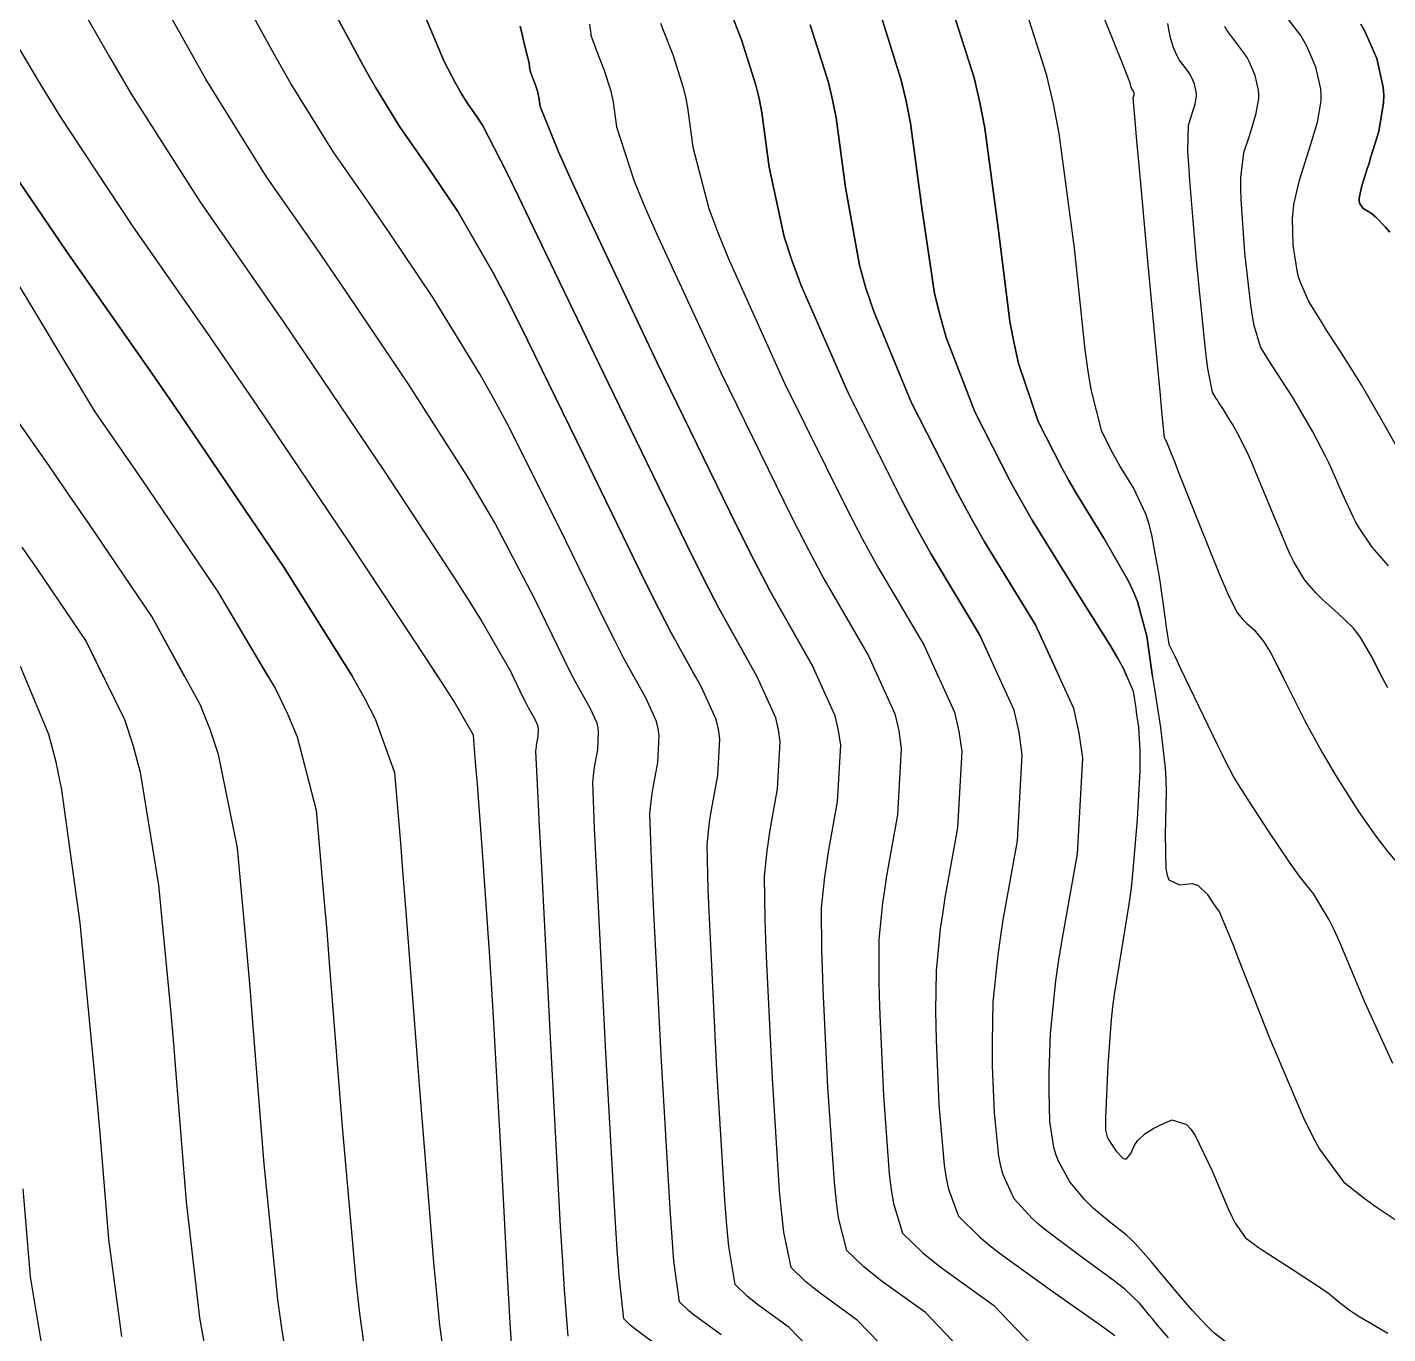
# Model space of a CAD drawing. Header units: metres. Extents: x 837117 to 838479, y 1189012 to 1191015.
# Drawn here: x 838005.33 to 838048.31, y 1189200.81 to 1189242.1 of the extents above; entities that cross this region are included whole.
import ezdxf

# ---------------------------------------------------------------- set-up
doc = ezdxf.new("R2010")
doc.units = ezdxf.units.M
doc.header["$LTSCALE"] = 0.3
doc.layers.add('COTAS 10', color=1, linetype='Continuous')
doc.layers.add('COTAS INT', color=252, linetype='Continuous')

msp = doc.modelspace()

# ---------------------------------------------------------------- linework, layer by layer
at = {"layer": 'COTAS 10'}
for points in [[(838032.623, 1189200.137), (838031.556, 1189201.25), (838030.38, 1189202.1), (838030.136, 1189202.29), (838029.927, 1189202.46), (838029.463, 1189202.91), (838029.23, 1189204.021), (838029.166, 1189204.608), (838029.102, 1189205.317), (838028.873, 1189208.884), (838028.696, 1189212.514), (838028.665, 1189213.261), (838028.642, 1189213.897), (838028.621, 1189215.264), (838028.703, 1189216.078), (838028.745, 1189216.365), (838028.794, 1189216.68), (838029.038, 1189218.039), (838029.12, 1189219.515), (838029.066, 1189219.903), (838028.979, 1189220.282), (838028.389, 1189221.573), (838027.177, 1189223.747), (838026.698, 1189224.682), (838026.156, 1189225.761), (838023.681, 1189230.862), (838021.319, 1189235.787), (838020.849, 1189236.756), (838020.459, 1189237.553), (838019.715, 1189239.004), (838019.505, 1189239.317), (838019.451, 1189239.395), (838019.4, 1189239.471), (838019.229, 1189239.715), (838019.022, 1189240.05), (838018.946, 1189240.182), (838018.863, 1189240.332), (838018.5, 1189241.014), (838017.658, 1189243.03)], [(838017.658, 1189243.03), (838018.5, 1189241.014), (838018.863, 1189240.332), (838018.946, 1189240.182), (838019.022, 1189240.05), (838019.229, 1189239.715), (838019.4, 1189239.471), (838019.451, 1189239.395), (838019.505, 1189239.317), (838019.715, 1189239.004), (838020.459, 1189237.553), (838020.849, 1189236.756), (838021.319, 1189235.787), (838023.681, 1189230.862), (838026.156, 1189225.761), (838026.698, 1189224.682), (838027.177, 1189223.747), (838028.38, 1189221.589)], [(838043.18, 1189200.567), (838042.822, 1189200.844), (838042.711, 1189200.947), (838042.593, 1189201.062), (838042.123, 1189201.571), (838041.618, 1189202.161), (838041.479, 1189202.326), (838041.34, 1189202.492), (838040.839, 1189203.101), (838040.334, 1189203.668), (838040.193, 1189203.808), (838040.05, 1189203.94), (838039.527, 1189204.357), (838039.013, 1189204.774), (838038.876, 1189204.907), (838038.741, 1189205.048), (838038.274, 1189205.619), (838037.901, 1189206.287), (838037.826, 1189206.49), (838037.763, 1189206.7), (838037.638, 1189207.52), (838037.613, 1189208.474), (838037.614, 1189208.769), (838037.618, 1189209.077), (838037.658, 1189210.299), (838037.826, 1189211.966), (838037.911, 1189212.555), (838038.012, 1189213.199), (838038.513, 1189215.984), (838038.679, 1189219.008), (838038.569, 1189219.802), (838038.391, 1189220.577), (838037.183, 1189223.222), (838035.578, 1189225.836), (838035.149, 1189226.592), (838034.727, 1189227.362), (838033.258, 1189230.258), (838032.073, 1189233.115), (838031.829, 1189233.86), (838031.623, 1189234.585), (838031.182, 1189237.036), (838030.889, 1189239.237), (838030.775, 1189239.803), (838030.648, 1189240.351), (838030.069, 1189242.177)], [(838030.069, 1189242.177), (838030.648, 1189240.351), (838030.775, 1189239.803), (838030.889, 1189239.237), (838031.182, 1189237.036), (838031.623, 1189234.585), (838031.829, 1189233.86), (838032.073, 1189233.115), (838033.258, 1189230.258), (838034.727, 1189227.362), (838035.149, 1189226.592), (838035.578, 1189225.836), (838037.183, 1189223.222), (838037.929, 1189221.589)], [(838048.314, 1189221.221), (838048.185, 1189221.461), (838047.806, 1189222.21), (838047.452, 1189222.821), (838047.339, 1189222.974), (838047.221, 1189223.121), (838046.74, 1189223.59), (838046.263, 1189224.008), (838046.146, 1189224.121), (838046.036, 1189224.233), (838045.694, 1189224.628), (838045.347, 1189225.212), (838045.234, 1189225.442), (838045.113, 1189225.702), (838044.614, 1189226.891), (838044.128, 1189228.084), (838044.016, 1189228.347), (838043.913, 1189228.581), (838043.622, 1189229.18), (838043.406, 1189229.558), (838043.35, 1189229.651), (838043.297, 1189229.74), (838043.12, 1189230.019), (838042.967, 1189230.254), (838042.929, 1189230.314), (838042.892, 1189230.373), (838042.773, 1189230.568), (838042.63, 1189231.317), (838042.578, 1189231.725), (838042.521, 1189232.219), (838042.27, 1189234.728), (838042.057, 1189237.254), (838042.024, 1189237.76), (838042.002, 1189238.181), (838042.017, 1189239.004), (838042.102, 1189239.273), (838042.125, 1189239.345), (838042.147, 1189239.417), (838042.224, 1189239.671), (838042.267, 1189239.919), (838042.268, 1189239.988), (838042.264, 1189240.057), (838042.207, 1189240.308), (838042.103, 1189240.547), (838042.069, 1189240.609), (838042.032, 1189240.67), (838041.88, 1189240.873), (838041.728, 1189241.075), (838041.691, 1189241.134), (838041.657, 1189241.195), (838041.553, 1189241.428), (838041.477, 1189241.659), (838041.461, 1189241.719), (838041.446, 1189241.777), (838041.41, 1189241.973), (838041.364, 1189242.222)], [(838048.12, 1189221.589), (838047.806, 1189222.21), (838047.452, 1189222.821), (838047.339, 1189222.974), (838047.221, 1189223.121), (838046.74, 1189223.59), (838046.263, 1189224.008), (838046.146, 1189224.121), (838046.036, 1189224.233), (838045.694, 1189224.628), (838045.347, 1189225.212), (838045.234, 1189225.442), (838045.113, 1189225.702), (838044.614, 1189226.891), (838044.128, 1189228.084), (838044.016, 1189228.347), (838043.913, 1189228.581), (838043.622, 1189229.18), (838043.406, 1189229.558), (838043.35, 1189229.651), (838043.297, 1189229.74), (838043.12, 1189230.019), (838042.967, 1189230.254), (838042.929, 1189230.314), (838042.892, 1189230.373), (838042.773, 1189230.568), (838042.63, 1189231.317), (838042.578, 1189231.725), (838042.521, 1189232.219), (838042.27, 1189234.728), (838042.057, 1189237.254), (838042.024, 1189237.76), (838042.002, 1189238.181), (838042.017, 1189239.004), (838042.102, 1189239.273), (838042.125, 1189239.345), (838042.147, 1189239.417), (838042.224, 1189239.671), (838042.267, 1189239.919), (838042.268, 1189239.988), (838042.264, 1189240.057), (838042.207, 1189240.308), (838042.103, 1189240.547), (838042.069, 1189240.609), (838042.032, 1189240.67), (838041.88, 1189240.873), (838041.728, 1189241.075), (838041.691, 1189241.134), (838041.657, 1189241.195), (838041.553, 1189241.428), (838041.477, 1189241.659), (838041.461, 1189241.719), (838041.446, 1189241.777), (838041.41, 1189241.973), (838041.364, 1189242.222)], [(838020.652, 1189200.2), (838020.591, 1189201.146), (838020.558, 1189201.735), (838020.518, 1189202.465), (838020.316, 1189206.281), (838020.075, 1189210.639), (838020.011, 1189211.71), (838019.948, 1189212.723), (838019.727, 1189215.894), (838019.552, 1189218.179), (838019.516, 1189218.633), (838019.487, 1189219.01), (838019.428, 1189219.727), (838018.816, 1189220.791), (838018.437, 1189221.386), (838017.967, 1189222.111), (838015.516, 1189225.815), (838012.615, 1189230.119), (838011.862, 1189231.223), (838011.131, 1189232.288), (838008.671, 1189235.815), (838006.37, 1189239.292), (838005.738, 1189240.325), (838005.109, 1189241.389)], [(838018.306, 1189221.589), (838017.967, 1189222.111), (838015.516, 1189225.815), (838012.615, 1189230.119), (838011.862, 1189231.223), (838011.131, 1189232.288), (838008.671, 1189235.815), (838006.37, 1189239.292), (838005.738, 1189240.325), (838005.109, 1189241.389)], [(838005.11, 1189221.915), (838006.009, 1189219.759), (838006.221, 1189218.93), (838006.418, 1189218), (838006.998, 1189213.803), (838007.426, 1189209.317), (838007.527, 1189208.205), (838007.621, 1189207.149), (838007.898, 1189203.803), (838008.311, 1189200.732)]]:
    msp.add_lwpolyline(points, dxfattribs=at)
at = {"layer": 'COTAS INT'}
for points in [[(838024.496, 1189221.589), (838024.168, 1189222.176), (838023.89, 1189222.719), (838023.575, 1189223.346), (838022.137, 1189226.308), (838020.508, 1189229.553), (838020.073, 1189230.359), (838019.645, 1189231.124), (838018.155, 1189233.55), (838016.793, 1189235.571), (838016.446, 1189236.081), (838016.11, 1189236.57), (838015.006, 1189238.155), (838013.66, 1189240.324), (838013.173, 1189241.181), (838012.636, 1189242.149), (838010.281, 1189246.569), (838007.933, 1189251.233), (838007.399, 1189252.354), (838006.916, 1189253.401), (838005.593, 1189256.569), (838004.665, 1189258.858)], [(838022.561, 1189221.589), (838022.485, 1189221.737), (838022.284, 1189222.138), (838021.366, 1189224.031), (838020.103, 1189226.436), (838019.685, 1189227.16), (838019.238, 1189227.909), (838017.375, 1189230.822), (838015.437, 1189233.699), (838014.943, 1189234.425), (838014.466, 1189235.12), (838012.895, 1189237.375), (838010.979, 1189240.462), (838010.286, 1189241.681), (838009.522, 1189243.058), (838006.172, 1189249.347), (838003.07, 1189255.334)], [(838004.188, 1189248.043), (838007.194, 1189242.455), (838007.93, 1189241.16), (838008.625, 1189239.973), (838010.783, 1189236.595), (838012.821, 1189233.669), (838013.44, 1189232.768), (838014.082, 1189231.826), (838016.595, 1189228.095), (838018.831, 1189224.694), (838019.297, 1189223.962), (838019.698, 1189223.319), (838020.594, 1189221.753), (838020.674, 1189221.589)], [(838038.64, 1189244.148), (838039.585, 1189241.811), (838039.767, 1189241.36), (838039.914, 1189240.993), (838040.158, 1189240.374), (838040.172, 1189240.315), (838040.175, 1189240.302), (838040.178, 1189240.29), (838040.184, 1189240.257), (838040.189, 1189240.232), (838040.193, 1189240.216), (838040.203, 1189240.186), (838040.216, 1189240.156), (838040.221, 1189240.148), (838040.225, 1189240.14), (838040.245, 1189240.114), (838040.265, 1189240.087), (838040.27, 1189240.079), (838040.274, 1189240.071), (838040.288, 1189240.04), (838040.295, 1189240.007), (838040.296, 1189239.998), (838040.296, 1189239.989), (838040.29, 1189239.957), (838040.28, 1189239.924), (838040.277, 1189239.915), (838040.274, 1189239.905), (838040.263, 1189239.87), (838040.33, 1189239.023), (838040.376, 1189238.501), (838040.434, 1189237.855), (838040.745, 1189234.486), (838041.058, 1189231.122), (838041.119, 1189230.479), (838041.168, 1189229.961), (838041.249, 1189229.133), (838041.256, 1189229.121), (838041.259, 1189229.118), (838041.261, 1189229.114), (838041.27, 1189229.1), (838041.281, 1189229.083), (838041.284, 1189229.077), (838041.288, 1189229.072), (838041.301, 1189229.049), (838041.469, 1189228.631), (838041.571, 1189228.377), (838041.696, 1189228.063), (838042.345, 1189226.426), (838043.021, 1189224.756), (838043.163, 1189224.42), (838043.285, 1189224.14), (838043.563, 1189223.585), (838043.736, 1189223.385), (838043.792, 1189223.328), (838043.851, 1189223.271), (838044.092, 1189223.06), (838044.403, 1189222.68), (838044.506, 1189222.516), (838044.616, 1189222.326), (838045.076, 1189221.428), (838045.563, 1189220.435), (838045.691, 1189220.186), (838045.815, 1189219.948), (838046.239, 1189219.179), (838046.661, 1189218.47), (838046.784, 1189218.269), (838046.911, 1189218.067), (838047.391, 1189217.318), (838047.938, 1189216.538), (838048.106, 1189216.315), (838048.281, 1189216.089), (838048.974, 1189215.248)], [(838038.64, 1189244.148), (838039.585, 1189241.811), (838039.767, 1189241.36), (838039.914, 1189240.993), (838040.158, 1189240.374), (838040.172, 1189240.315), (838040.175, 1189240.302), (838040.178, 1189240.29), (838040.184, 1189240.257), (838040.189, 1189240.232), (838040.193, 1189240.216), (838040.203, 1189240.186), (838040.216, 1189240.156), (838040.221, 1189240.148), (838040.225, 1189240.14), (838040.245, 1189240.114), (838040.265, 1189240.087), (838040.27, 1189240.079), (838040.274, 1189240.071), (838040.288, 1189240.04), (838040.295, 1189240.007), (838040.296, 1189239.998), (838040.296, 1189239.989), (838040.29, 1189239.957), (838040.28, 1189239.924), (838040.277, 1189239.915), (838040.274, 1189239.905), (838040.263, 1189239.87), (838040.33, 1189239.023), (838040.376, 1189238.501), (838040.434, 1189237.855), (838040.745, 1189234.486), (838041.058, 1189231.122), (838041.119, 1189230.479), (838041.168, 1189229.961), (838041.249, 1189229.133), (838041.256, 1189229.121), (838041.259, 1189229.118), (838041.261, 1189229.114), (838041.27, 1189229.1), (838041.281, 1189229.083), (838041.284, 1189229.077), (838041.288, 1189229.072), (838041.301, 1189229.049), (838041.469, 1189228.631), (838041.571, 1189228.377), (838041.696, 1189228.063), (838042.345, 1189226.426), (838043.021, 1189224.756), (838043.163, 1189224.42), (838043.285, 1189224.14), (838043.563, 1189223.585), (838043.736, 1189223.385), (838043.792, 1189223.328), (838043.851, 1189223.271), (838044.092, 1189223.06), (838044.403, 1189222.68), (838044.506, 1189222.516), (838044.616, 1189222.326), (838044.994, 1189221.589)], [(838030.272, 1189200.111), (838029.404, 1189201.017), (838028.447, 1189201.709), (838028.248, 1189201.863), (838028.078, 1189202.002), (838027.701, 1189202.368), (838027.496, 1189203.568), (838027.434, 1189204.232), (838027.37, 1189205.04), (838027.12, 1189209.157), (838026.913, 1189213.321), (838026.875, 1189214.159), (838026.846, 1189214.861), (838026.814, 1189216.257), (838026.879, 1189216.9), (838026.911, 1189217.127), (838026.95, 1189217.376), (838027.144, 1189218.451), (838027.208, 1189219.617), (838027.165, 1189219.923), (838027.096, 1189220.223), (838026.631, 1189221.243), (838025.673, 1189222.962), (838025.294, 1189223.7), (838024.866, 1189224.554), (838022.909, 1189228.585), (838020.914, 1189232.67), (838020.461, 1189233.557), (838020.052, 1189234.338), (838018.935, 1189236.277), (838018.149, 1189237.444), (838017.948, 1189237.738), (838017.755, 1189238.02), (838017.118, 1189238.935), (838016.341, 1189240.187), (838016.06, 1189240.682), (838015.75, 1189241.24), (838014.391, 1189243.792)], [(838014.391, 1189243.792), (838015.75, 1189241.24), (838016.06, 1189240.682), (838016.341, 1189240.187), (838017.118, 1189238.935), (838017.755, 1189238.02), (838017.948, 1189237.738), (838018.149, 1189237.444), (838018.935, 1189236.277), (838020.052, 1189234.338), (838020.461, 1189233.557), (838020.914, 1189232.67), (838022.909, 1189228.585), (838024.866, 1189224.554), (838025.294, 1189223.7), (838025.673, 1189222.962), (838026.438, 1189221.589)], [(838048.478, 1189209.351), (838047.584, 1189211.294), (838046.814, 1189213.159), (838046.634, 1189213.555), (838046.467, 1189213.898), (838045.979, 1189214.701), (838045.519, 1189215.287), (838045.369, 1189215.493), (838045.21, 1189215.718), (838044.553, 1189216.691), (838043.944, 1189217.624), (838043.814, 1189217.825), (838043.702, 1189218.001), (838043.438, 1189218.428), (838043.178, 1189218.929), (838043.068, 1189219.151), (838042.941, 1189219.409), (838042.346, 1189220.645), (838041.781, 1189221.83), (838041.672, 1189222.057), (838041.585, 1189222.239), (838041.443, 1189222.531), (838041.438, 1189222.535), (838041.436, 1189222.537), (838041.433, 1189222.541), (838041.427, 1189222.552), (838041.424, 1189222.558), (838041.421, 1189222.566), (838041.407, 1189222.601), (838041.352, 1189222.944), (838041.323, 1189223.145), (838041.289, 1189223.392), (838041.117, 1189224.666), (838040.861, 1189226.066), (838040.773, 1189226.392), (838040.679, 1189226.691), (838040.278, 1189227.549), (838039.852, 1189228.239), (838039.742, 1189228.431), (838039.635, 1189228.625), (838039.275, 1189229.33), (838038.938, 1189230.649), (838038.845, 1189231.23), (838038.752, 1189231.904), (838038.419, 1189235.118), (838037.937, 1189238.743), (838037.75, 1189239.676), (838037.539, 1189240.579), (838036.586, 1189243.585)], [(838041.896, 1189221.589), (838041.781, 1189221.83), (838041.672, 1189222.057), (838041.585, 1189222.239), (838041.443, 1189222.531), (838041.438, 1189222.535), (838041.436, 1189222.537), (838041.433, 1189222.541), (838041.427, 1189222.552), (838041.424, 1189222.558), (838041.421, 1189222.566), (838041.407, 1189222.601), (838041.352, 1189222.944), (838041.323, 1189223.145), (838041.289, 1189223.392), (838041.117, 1189224.666), (838040.861, 1189226.066), (838040.773, 1189226.392), (838040.679, 1189226.691), (838040.278, 1189227.549), (838039.852, 1189228.239), (838039.742, 1189228.431), (838039.635, 1189228.625), (838039.275, 1189229.33), (838038.938, 1189230.649), (838038.845, 1189231.23), (838038.752, 1189231.904), (838038.419, 1189235.118), (838037.937, 1189238.743), (838037.75, 1189239.676), (838037.539, 1189240.579), (838036.586, 1189243.585)], [(838025.1, 1189200.552), (838024.581, 1189200.927), (838024.473, 1189201.011), (838024.381, 1189201.086), (838024.176, 1189201.284), (838024.027, 1189202.661), (838023.97, 1189203.479), (838023.905, 1189204.487), (838023.615, 1189209.703), (838023.346, 1189214.937), (838023.296, 1189215.956), (838023.256, 1189216.789), (838023.199, 1189218.242), (838023.23, 1189218.545), (838023.245, 1189218.651), (838023.263, 1189218.768), (838023.354, 1189219.273), (838023.384, 1189219.82), (838023.364, 1189219.964), (838023.332, 1189220.105), (838023.113, 1189220.584), (838022.663, 1189221.39), (838022.485, 1189221.737), (838022.284, 1189222.138), (838021.366, 1189224.031), (838020.103, 1189226.436), (838019.685, 1189227.16), (838019.238, 1189227.909), (838017.375, 1189230.822), (838015.437, 1189233.699), (838014.943, 1189234.425), (838014.466, 1189235.12), (838012.895, 1189237.375), (838010.979, 1189240.462), (838010.286, 1189241.681), (838009.522, 1189243.058)], [(838034.414, 1189243.116), (838035.242, 1189240.503), (838035.425, 1189239.718), (838035.587, 1189238.907), (838036.007, 1189235.757), (838036.376, 1189232.798), (838036.506, 1189232.106), (838036.649, 1189231.471), (838037.269, 1189229.639), (838038.014, 1189228.181), (838038.236, 1189227.78), (838038.464, 1189227.382), (838039.346, 1189225.955), (838040.116, 1189224.619), (838040.275, 1189224.278), (838040.41, 1189223.949), (838040.699, 1189222.862), (838040.847, 1189221.806), (838040.893, 1189221.496), (838040.941, 1189221.179), (838041.134, 1189219.969), (838041.283, 1189218.684), (838041.304, 1189218.32), (838041.315, 1189217.951), (838041.285, 1189216.59), (838041.3, 1189215.502), (838041.341, 1189215.307), (838041.397, 1189215.158), (838041.734, 1189214.999), (838042.135, 1189215.04), (838042.233, 1189215.016), (838042.324, 1189214.977), (838042.606, 1189214.706), (838042.812, 1189214.397), (838042.856, 1189214.332), (838042.894, 1189214.277), (838042.984, 1189214.155), (838043.259, 1189213.509), (838043.414, 1189213.124), (838043.602, 1189212.649), (838044.566, 1189210.189), (838045.647, 1189207.636), (838045.909, 1189207.102), (838046.155, 1189206.644), (838046.911, 1189205.615), (838047.572, 1189205.096), (838047.758, 1189204.959), (838047.946, 1189204.825), (838048.637, 1189204.365)], [(838040.879, 1189221.589), (838040.847, 1189221.806), (838040.699, 1189222.862), (838040.41, 1189223.949), (838040.275, 1189224.278), (838040.116, 1189224.619), (838039.346, 1189225.955), (838038.464, 1189227.382), (838038.236, 1189227.78), (838038.014, 1189228.181), (838037.269, 1189229.639), (838036.649, 1189231.471), (838036.506, 1189232.106), (838036.376, 1189232.798), (838036.007, 1189235.757), (838035.587, 1189238.907), (838035.425, 1189239.718), (838035.242, 1189240.503), (838034.414, 1189243.116)], [(838007.194, 1189242.455), (838007.93, 1189241.16), (838008.625, 1189239.973), (838010.783, 1189236.595), (838012.821, 1189233.669), (838013.44, 1189232.768), (838014.082, 1189231.826), (838016.595, 1189228.095), (838018.831, 1189224.694), (838019.297, 1189223.962), (838019.698, 1189223.319), (838020.594, 1189221.753), (838020.994, 1189220.93), (838021.081, 1189220.756), (838021.159, 1189220.605), (838021.354, 1189220.254), (838021.449, 1189220.045), (838021.463, 1189219.984), (838021.472, 1189219.922), (838021.459, 1189219.684), (838021.42, 1189219.464), (838021.412, 1189219.413), (838021.405, 1189219.367), (838021.392, 1189219.235), (838021.461, 1189217.753), (838021.506, 1189216.855), (838021.563, 1189215.745), (838021.862, 1189209.975), (838022.173, 1189204.21), (838022.238, 1189203.103), (838022.293, 1189202.208), (838022.414, 1189200.742)], [(838041.39, 1189200.687), (838040.989, 1189201.154), (838040.888, 1189201.274), (838040.791, 1189201.389), (838040.478, 1189201.767), (838040.013, 1189202.214), (838039.821, 1189202.371), (838039.601, 1189202.543), (838038.575, 1189203.288), (838037.524, 1189204.074), (838037.289, 1189204.272), (838037.077, 1189204.462), (838036.512, 1189205.077), (838036.167, 1189205.834), (838036.094, 1189206.113), (838036.031, 1189206.423), (838035.885, 1189207.793), (838035.83, 1189209.282), (838035.824, 1189209.668), (838035.822, 1189210.041), (838035.851, 1189211.292), (838036.002, 1189212.789), (838036.077, 1189213.317), (838036.168, 1189213.895), (838036.618, 1189216.395), (838036.767, 1189219.109), (838036.668, 1189219.822), (838036.508, 1189220.518), (838035.425, 1189222.892), (838033.884, 1189225.448), (838033.436, 1189226.258), (838032.979, 1189227.112), (838031.253, 1189230.568), (838029.785, 1189233.937), (838029.491, 1189234.737), (838029.246, 1189235.478), (838028.769, 1189237.676), (838028.54, 1189239.401), (838028.451, 1189239.846), (838028.35, 1189240.275), (838027.896, 1189241.707), (838027.452, 1189242.837)], [(838027.452, 1189242.837), (838027.896, 1189241.707), (838028.35, 1189240.275), (838028.451, 1189239.846), (838028.54, 1189239.401), (838028.769, 1189237.676), (838029.246, 1189235.478), (838029.491, 1189234.737), (838029.785, 1189233.937), (838031.253, 1189230.568), (838032.979, 1189227.112), (838033.436, 1189226.258), (838033.884, 1189225.448), (838035.425, 1189222.892), (838036.02, 1189221.589)], [(838032.241, 1189242.646), (838032.945, 1189240.427), (838033.1, 1189239.761), (838033.238, 1189239.072), (838033.594, 1189236.397), (838033.999, 1189233.691), (838034.168, 1189232.983), (838034.361, 1189232.293), (838035.264, 1189229.949), (838036.393, 1189227.737), (838036.73, 1189227.13), (838037.076, 1189226.525), (838038.413, 1189224.361), (838039.553, 1189222.557), (838039.774, 1189222.179), (838039.956, 1189221.853), (838040.273, 1189221.117), (838040.331, 1189220.705), (838040.349, 1189220.584), (838040.367, 1189220.46), (838040.442, 1189219.988), (838040.485, 1189219.241), (838040.483, 1189218.944), (838040.476, 1189218.608), (838040.4, 1189217.069), (838040.254, 1189215.348), (838040.202, 1189214.897), (838040.146, 1189214.458), (838039.903, 1189212.963), (838039.668, 1189211.537), (838039.618, 1189211.141), (838039.573, 1189210.744), (838039.465, 1189209.306), (838039.413, 1189208.113), (838039.404, 1189207.871), (838039.397, 1189207.667), (838039.391, 1189207.247), (838039.448, 1189207.041), (838039.481, 1189206.971), (838039.521, 1189206.896), (838039.73, 1189206.58), (838039.956, 1189206.356), (838040.009, 1189206.339), (838040.057, 1189206.342), (838040.191, 1189206.515), (838040.324, 1189206.792), (838040.371, 1189206.86), (838040.422, 1189206.925), (838040.641, 1189207.13), (838040.925, 1189207.309), (838041.015, 1189207.357), (838041.112, 1189207.405), (838041.506, 1189207.575), (838041.96, 1189207.428), (838042.095, 1189207.277), (838042.233, 1189207.078), (838042.766, 1189205.959), (838043.267, 1189204.764), (838043.385, 1189204.517), (838043.495, 1189204.306), (838043.819, 1189203.848), (838044.218, 1189203.555), (838044.375, 1189203.448), (838044.552, 1189203.33), (838045.361, 1189202.811), (838046.148, 1189202.3), (838046.312, 1189202.187), (838046.452, 1189202.087), (838046.764, 1189201.829), (838047.098, 1189201.568), (838047.253, 1189201.466), (838047.434, 1189201.351), (838048.314, 1189200.829)], [(838040.07, 1189221.589), (838039.956, 1189221.853), (838039.774, 1189222.179), (838039.553, 1189222.557), (838038.413, 1189224.361), (838037.076, 1189226.525), (838036.73, 1189227.13), (838036.393, 1189227.737), (838035.264, 1189229.949), (838034.361, 1189232.293), (838034.168, 1189232.983), (838033.999, 1189233.691), (838033.594, 1189236.397), (838033.238, 1189239.072), (838033.1, 1189239.761), (838032.945, 1189240.427), (838032.241, 1189242.646)], [(838027.252, 1189200.784), (838026.514, 1189201.318), (838026.361, 1189201.437), (838026.229, 1189201.544), (838025.939, 1189201.826), (838025.761, 1189203.114), (838025.702, 1189203.856), (838025.638, 1189204.763), (838025.367, 1189209.43), (838025.129, 1189214.129), (838025.086, 1189215.058), (838025.051, 1189215.825), (838025.006, 1189217.25), (838025.054, 1189217.722), (838025.078, 1189217.889), (838025.107, 1189218.072), (838025.249, 1189218.862), (838025.296, 1189219.719), (838025.265, 1189219.944), (838025.214, 1189220.164), (838024.872, 1189220.914), (838024.168, 1189222.176), (838023.89, 1189222.719), (838023.575, 1189223.346), (838022.137, 1189226.308), (838020.508, 1189229.553), (838020.073, 1189230.359), (838019.645, 1189231.124), (838018.155, 1189233.55), (838016.793, 1189235.571), (838016.446, 1189236.081), (838016.11, 1189236.57), (838015.006, 1189238.155), (838013.66, 1189240.324), (838013.173, 1189241.181), (838012.636, 1189242.149)], [(838034.974, 1189200.162), (838033.708, 1189201.483), (838032.313, 1189202.491), (838032.023, 1189202.716), (838031.775, 1189202.918), (838031.225, 1189203.451), (838030.964, 1189204.474), (838030.898, 1189204.984), (838030.834, 1189205.593), (838030.626, 1189208.611), (838030.48, 1189211.706), (838030.455, 1189212.363), (838030.437, 1189212.933), (838030.428, 1189214.271), (838030.528, 1189215.256), (838030.578, 1189215.603), (838030.637, 1189215.984), (838030.933, 1189217.628), (838031.031, 1189219.414), (838030.966, 1189219.883), (838030.861, 1189220.341), (838030.148, 1189221.903), (838028.802, 1189224.281), (838028.298, 1189225.253), (838027.737, 1189226.361), (838025.236, 1189231.497), (838022.92, 1189236.403), (838022.475, 1189237.367), (838022.117, 1189238.159), (838021.532, 1189239.594), (838021.492, 1189239.895), (838021.476, 1189239.973), (838021.459, 1189240.048), (838021.379, 1189240.298), (838021.302, 1189240.496), (838021.285, 1189240.538), (838021.271, 1189240.574), (838021.238, 1189240.659), (838021.22, 1189240.719), (838021.216, 1189240.74), (838021.212, 1189240.762), (838021.201, 1189240.855), (838021.187, 1189240.961), (838021.182, 1189240.991), (838021.175, 1189241.021), (838021.147, 1189241.131), (838021.035, 1189241.585), (838020.977, 1189241.832), (838020.906, 1189242.131)], [(838020.906, 1189242.131), (838020.977, 1189241.832), (838021.035, 1189241.585), (838021.147, 1189241.131), (838021.175, 1189241.021), (838021.182, 1189240.991), (838021.187, 1189240.961), (838021.201, 1189240.855), (838021.212, 1189240.762), (838021.216, 1189240.74), (838021.22, 1189240.719), (838021.238, 1189240.659), (838021.271, 1189240.574), (838021.285, 1189240.538), (838021.302, 1189240.496), (838021.379, 1189240.298), (838021.459, 1189240.048), (838021.476, 1189239.973), (838021.492, 1189239.895), (838021.532, 1189239.594), (838022.117, 1189238.159), (838022.475, 1189237.367), (838022.92, 1189236.403), (838025.236, 1189231.497), (838027.737, 1189226.361), (838028.298, 1189225.253), (838028.802, 1189224.281), (838030.148, 1189221.903), (838030.292, 1189221.589)], [(838023.093, 1189242.202), (838023.122, 1189241.962), (838023.132, 1189241.905), (838023.142, 1189241.852), (838023.187, 1189241.698), (838023.273, 1189241.478), (838023.309, 1189241.384), (838023.352, 1189241.276), (838023.552, 1189240.768), (838023.756, 1189240.124), (838023.801, 1189239.931), (838023.841, 1189239.731), (838023.944, 1189238.955), (838024.493, 1189237.265), (838024.814, 1189236.49), (838025.208, 1189235.581), (838027.241, 1189231.187), (838029.485, 1189226.611), (838030.011, 1189225.588), (838030.496, 1189224.67), (838031.907, 1189222.233), (838032.744, 1189220.4), (838032.867, 1189219.863), (838032.943, 1189219.312), (838032.828, 1189217.217), (838032.481, 1189215.288), (838032.411, 1189214.841), (838032.352, 1189214.433), (838032.236, 1189213.278), (838032.232, 1189211.969), (838032.245, 1189211.464), (838032.263, 1189210.898), (838032.379, 1189208.338), (838032.566, 1189205.87), (838032.63, 1189205.361), (838032.698, 1189204.928), (838032.987, 1189203.993), (838033.624, 1189203.376), (838033.911, 1189203.142), (838034.247, 1189202.882), (838035.86, 1189201.715), (838037.324, 1189200.187)], [(838023.093, 1189242.202), (838023.122, 1189241.962), (838023.132, 1189241.905), (838023.142, 1189241.852), (838023.187, 1189241.698), (838023.273, 1189241.478), (838023.309, 1189241.384), (838023.352, 1189241.276), (838023.552, 1189240.768), (838023.756, 1189240.124), (838023.801, 1189239.931), (838023.841, 1189239.731), (838023.944, 1189238.955), (838024.493, 1189237.265), (838024.814, 1189236.49), (838025.208, 1189235.581), (838027.241, 1189231.187), (838029.485, 1189226.611), (838030.011, 1189225.588), (838030.496, 1189224.67), (838031.907, 1189222.233), (838032.201, 1189221.589)], [(838025.334, 1189242.231), (838025.402, 1189242.057), (838025.724, 1189241.237), (838026.053, 1189240.2), (838026.126, 1189239.888), (838026.19, 1189239.566), (838026.357, 1189238.315), (838026.87, 1189236.372), (838027.152, 1189235.613), (838027.496, 1189234.759), (838029.247, 1189230.878), (838031.232, 1189226.862), (838031.724, 1189225.923), (838032.19, 1189225.059), (838033.666, 1189222.563), (838034.626, 1189220.459), (838034.767, 1189219.842), (838034.855, 1189219.211), (838034.723, 1189216.806), (838034.324, 1189214.591), (838034.244, 1189214.079), (838034.177, 1189213.611), (838034.043, 1189212.285), (838034.027, 1189211.005), (838034.034, 1189210.566), (838034.046, 1189210.09), (838034.132, 1189208.065), (838034.298, 1189206.146), (838034.362, 1189205.737), (838034.432, 1189205.381), (838034.749, 1189204.535), (838035.412, 1189203.876), (838035.701, 1189203.637), (838036.035, 1189203.373), (838037.622, 1189202.22), (838039.151, 1189201.147), (838039.449, 1189200.935), (838039.692, 1189200.76)], [(838025.334, 1189242.231), (838025.402, 1189242.057), (838025.724, 1189241.237), (838026.053, 1189240.2), (838026.126, 1189239.888), (838026.19, 1189239.566), (838026.357, 1189238.315), (838026.87, 1189236.372), (838027.152, 1189235.613), (838027.496, 1189234.759), (838029.247, 1189230.878), (838031.232, 1189226.862), (838031.724, 1189225.923), (838032.19, 1189225.059), (838033.666, 1189222.563), (838034.111, 1189221.589)], [(838048.336, 1189225.081), (838047.825, 1189225.672), (838047.409, 1189226.284), (838047.305, 1189226.464), (838047.205, 1189226.649), (838046.882, 1189227.357), (838046.56, 1189228.106), (838046.461, 1189228.317), (838046.356, 1189228.53), (838045.942, 1189229.312), (838045.524, 1189230.044), (838045.416, 1189230.225), (838045.313, 1189230.396), (838044.971, 1189230.938), (838044.674, 1189231.394), (838044.599, 1189231.511), (838044.528, 1189231.625), (838044.297, 1189232.003), (838044.092, 1189232.674), (838044.037, 1189232.971), (838043.983, 1189233.317), (838043.795, 1189234.97), (838043.68, 1189236.653), (838043.672, 1189237.019), (838043.675, 1189237.34), (838043.77, 1189238.138), (838043.93, 1189238.64), (838043.972, 1189238.776), (838044.014, 1189238.911), (838044.159, 1189239.384), (838044.239, 1189239.849), (838044.24, 1189239.978), (838044.232, 1189240.107), (838044.126, 1189240.576), (838043.931, 1189241.023), (838043.867, 1189241.139), (838043.799, 1189241.252), (838043.514, 1189241.632), (838043.23, 1189242.009), (838043.161, 1189242.12)], [(838048.336, 1189225.081), (838047.825, 1189225.672), (838047.409, 1189226.284), (838047.305, 1189226.464), (838047.205, 1189226.649), (838046.882, 1189227.357), (838046.56, 1189228.106), (838046.461, 1189228.317), (838046.356, 1189228.53), (838045.942, 1189229.312), (838045.524, 1189230.044), (838045.416, 1189230.225), (838045.313, 1189230.396), (838044.971, 1189230.938), (838044.674, 1189231.394), (838044.599, 1189231.511), (838044.528, 1189231.625), (838044.297, 1189232.003), (838044.092, 1189232.674), (838044.037, 1189232.971), (838043.983, 1189233.317), (838043.795, 1189234.97), (838043.68, 1189236.653), (838043.672, 1189237.019), (838043.675, 1189237.34), (838043.77, 1189238.138), (838043.93, 1189238.64), (838043.972, 1189238.776), (838044.014, 1189238.911), (838044.159, 1189239.384), (838044.239, 1189239.849), (838044.24, 1189239.978), (838044.232, 1189240.107), (838044.126, 1189240.576), (838043.931, 1189241.023), (838043.867, 1189241.139), (838043.799, 1189241.252), (838043.514, 1189241.632), (838043.23, 1189242.009), (838043.161, 1189242.12)], [(838048.8, 1189228.48), (838048.263, 1189229.444), (838047.641, 1189230.53), (838047.482, 1189230.799), (838047.329, 1189231.053), (838046.821, 1189231.857), (838046.381, 1189232.533), (838046.27, 1189232.707), (838046.164, 1189232.876), (838045.821, 1189233.439), (838045.554, 1189234.03), (838045.497, 1189234.217), (838045.446, 1189234.415), (838045.32, 1189235.211), (838045.303, 1189236.052), (838045.32, 1189236.277), (838045.347, 1189236.499), (838045.524, 1189237.271), (838045.757, 1189238.008), (838045.819, 1189238.207), (838045.881, 1189238.404), (838046.093, 1189239.098), (838046.211, 1189239.779), (838046.212, 1189239.968), (838046.2, 1189240.157), (838046.045, 1189240.843), (838045.76, 1189241.499), (838045.666, 1189241.669), (838045.566, 1189241.835), (838045.149, 1189242.392)], [(838048.8, 1189228.48), (838048.263, 1189229.444), (838047.641, 1189230.53), (838047.482, 1189230.799), (838047.329, 1189231.053), (838046.821, 1189231.857), (838046.381, 1189232.533), (838046.27, 1189232.707), (838046.164, 1189232.876), (838045.821, 1189233.439), (838045.554, 1189234.03), (838045.497, 1189234.217), (838045.446, 1189234.415), (838045.32, 1189235.211), (838045.303, 1189236.052), (838045.32, 1189236.277), (838045.347, 1189236.499), (838045.524, 1189237.271), (838045.757, 1189238.008), (838045.819, 1189238.207), (838045.881, 1189238.404), (838046.093, 1189239.098), (838046.211, 1189239.779), (838046.212, 1189239.968), (838046.2, 1189240.157), (838046.045, 1189240.843), (838045.76, 1189241.499), (838045.666, 1189241.669), (838045.566, 1189241.835), (838045.149, 1189242.392)], [(838048.382, 1189235.622), (838048.237, 1189235.781), (838047.935, 1189236.098), (838047.796, 1189236.212), (838047.754, 1189236.243), (838047.71, 1189236.272), (838047.539, 1189236.374), (838047.422, 1189236.543), (838047.413, 1189236.615), (838047.413, 1189236.697), (838047.495, 1189237.084), (838047.665, 1189237.627), (838047.721, 1189237.808), (838047.781, 1189238.002), (838048.027, 1189238.811), (838048.182, 1189239.708), (838048.185, 1189239.958), (838048.169, 1189240.207), (838047.964, 1189241.111), (838047.588, 1189241.975), (838047.465, 1189242.199)], [(838047.465, 1189242.199), (838047.588, 1189241.975), (838047.964, 1189241.111), (838048.169, 1189240.207), (838048.185, 1189239.958), (838048.182, 1189239.708), (838048.027, 1189238.811), (838047.781, 1189238.002), (838047.721, 1189237.808), (838047.665, 1189237.627), (838047.495, 1189237.084), (838047.413, 1189236.697), (838047.413, 1189236.615), (838047.422, 1189236.543), (838047.539, 1189236.374), (838047.71, 1189236.272), (838047.754, 1189236.243), (838047.796, 1189236.212), (838047.935, 1189236.098), (838048.237, 1189235.781), (838048.382, 1189235.622)], [(838018.597, 1189199.4), (838018.368, 1189201.088), (838018.28, 1189201.986), (838018.182, 1189203.07), (838017.739, 1189208.543), (838017.305, 1189214.146), (838017.213, 1189215.314), (838017.133, 1189216.315), (838016.942, 1189218.543), (838016.336, 1189220.233), (838015.994, 1189220.894), (838015.575, 1189221.64), (838013.435, 1189225.035), (838010.777, 1189228.968), (838010.034, 1189230.053), (838009.287, 1189231.136), (838006.56, 1189235.035), (838004.115, 1189238.611)], [(838004.115, 1189238.611), (838006.56, 1189235.035), (838009.287, 1189231.136), (838010.034, 1189230.053), (838010.777, 1189228.968), (838013.435, 1189225.035), (838015.575, 1189221.64), (838015.604, 1189221.589)], [(838004.535, 1189234.831), (838007.442, 1189229.984), (838008.205, 1189228.883), (838008.94, 1189227.816), (838011.353, 1189224.255), (838013.184, 1189221.17), (838013.551, 1189220.403), (838013.857, 1189219.674), (838014.456, 1189217.358), (838014.706, 1189214.566), (838014.792, 1189213.537), (838014.884, 1189212.397), (838015.279, 1189207.358), (838015.714, 1189202.486), (838015.833, 1189201.452), (838015.951, 1189200.554)], [(838004.535, 1189234.831), (838007.442, 1189229.984), (838008.205, 1189228.883), (838008.94, 1189227.816), (838011.353, 1189224.255), (838012.936, 1189221.589)], [(838013.533, 1189200.02), (838013.385, 1189200.917), (838013.246, 1189201.901), (838012.818, 1189206.173), (838012.463, 1189210.648), (838012.37, 1189211.759), (838012.279, 1189212.816), (838011.97, 1189216.173), (838011.377, 1189219.116), (838011.108, 1189219.912), (838010.792, 1189220.7), (838009.272, 1189223.475), (838007.277, 1189226.417), (838006.662, 1189227.31), (838006.02, 1189228.237), (838003.475, 1189231.865)], [(838010.305, 1189221.589), (838009.272, 1189223.475), (838007.277, 1189226.417), (838006.662, 1189227.31), (838006.02, 1189228.237), (838003.475, 1189231.865)], [(838005.166, 1189225.669), (838005.643, 1189224.977), (838007.191, 1189222.695), (838008.4, 1189220.229), (838008.664, 1189219.421), (838008.898, 1189218.558), (838009.484, 1189214.988), (838009.853, 1189211.067), (838009.949, 1189209.982), (838010.042, 1189208.898), (838010.358, 1189204.988), (838010.779, 1189201.317), (838010.938, 1189200.383)], [(838005.166, 1189225.669), (838005.643, 1189224.977), (838007.191, 1189222.695), (838007.733, 1189221.589)], [(838005.843, 1189200.148), (838005.437, 1189202.618), (838005.2, 1189205.399)]]:
    msp.add_lwpolyline(points, dxfattribs=at)

doc.saveas('drawing.dxf')
